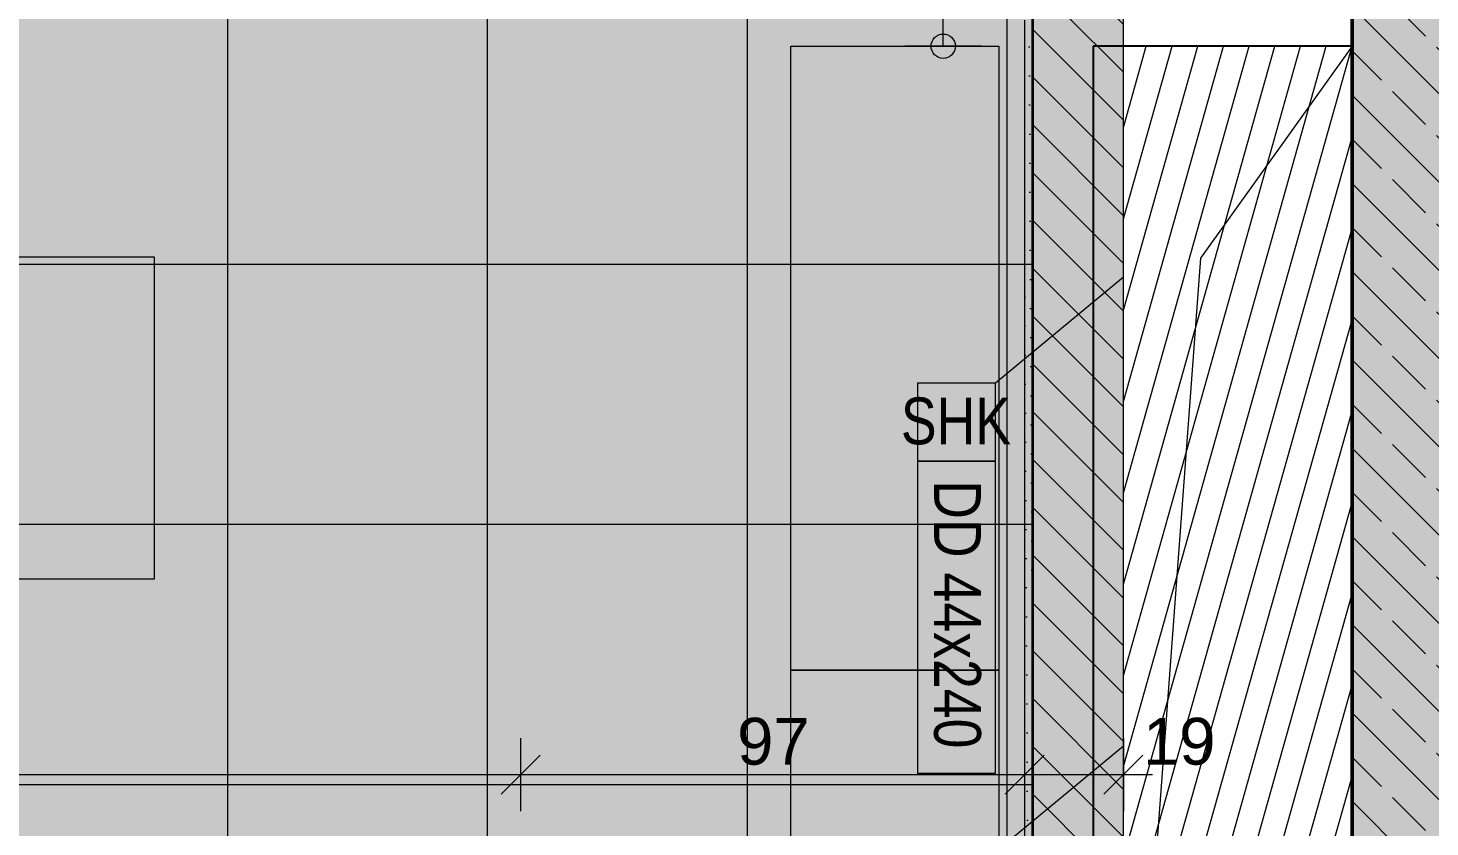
# Model space of a CAD drawing. Header units: metres. Extents: x -22.4 to 53.1, y 133.6 to 157.9.
# Drawn here: x 22.671 to 25.368, y 138.954 to 140.49 of the extents above; entities that cross this region are included whole.
import ezdxf

# ---------------------------------------------------------------- set-up
doc = ezdxf.new("R2010")
doc.units = ezdxf.units.M
doc.header["$MEASUREMENT"] = 0
doc.linetypes.add('Strichlinie', pattern=[0.004, 0.003, -0.001])
for name, color, linetype in [('10  Wand Massiv', 7, 'Continuous'), ('10  Wand Massiv_Schnittschraffur', 7, 'Continuous'), ('20  Dach Aufbauten', 7, 'Continuous'), ('40 Bemaßung 1_ 50 Bodenspiegel', 7, 'Continuous'), ('BAE-SUD-Bem', 7, 'Continuous'), ('BAE-SUD-DD', 7, 'Continuous'), ('BAE-SUD-DD-Kernbohrzone', 7, 'Continuous'), ('BAE-SUD-Text', 7, 'Continuous'), ('Neubau_20  Boden Aufbauten', 7, 'Continuous'), ('Neubau_20  Boden Aufbauten_Deckschraffur', 7, 'Continuous'), ('Neubau_20  Möbel', 7, 'Continuous')]:
    doc.layers.add(name, color=color, linetype=linetype)
doc.styles.add('ERSTELLTER_STIL_1', font='')
doc.styles.add('ERSTELLTER_STIL_2', font='')
doc.styles.get('ERSTELLTER_STIL_1').set_extended_font_data('Arial')
doc.styles.get('ERSTELLTER_STIL_2').set_extended_font_data('Arial Narrow')

msp = doc.modelspace()

# ---------------------------------------------------------------- hatches: boundary and pattern name
at = {"layer": '10  Wand Massiv_Schnittschraffur', "linetype": 'Continuous', "lineweight": 0, "true_color": 0xffffff}
for points in [[(25.2184, 143.5399), (25.2184, 138.0399), (25.4684, 138.0399), (25.4684, 143.5399)], [(24.6034, 140.5199), (24.6034, 138.0399), (24.7784, 138.0399), (24.7784, 140.5199)], [(24.5884, 140.5049), (24.5884, 138.0399), (24.6034, 138.0399), (24.6034, 140.5049)]]:
    msp.add_hatch(color=7, dxfattribs=at).paths.add_polyline_path(points)
at = {"layer": '10  Wand Massiv_Schnittschraffur', "linetype": 'Continuous', "lineweight": 13, "true_color": 0x000100}
h = msp.add_hatch(dxfattribs=at)
h.set_pattern_fill('Beton__Stahlbeton_0001', color=98, style=0, pattern_type=2)
h.set_pattern_definition([(135, (-110.10794, 75.26466), (0.08485281, 0.08485281), []), (135, (-110.15037, 75.22224), (0.08485281, 0.08485281), [0.09, -0.03])])
h.paths.add_polyline_path([(25.2184, 143.5399), (25.2184, 138.0399), (25.4684, 138.0399), (25.4684, 143.5399)])
h = msp.add_hatch(dxfattribs=at)
h.set_pattern_fill('MW_Kalksandstein_0001', color=98, style=0, pattern_type=2)
h.set_pattern_definition([(315, (-110.10794, 75.264664), (0.04596194, 0.04596194), [])])
h.paths.add_polyline_path([(24.6034, 140.5199), (24.6034, 138.0399), (24.7784, 138.0399), (24.7784, 140.5199)])
h = msp.add_hatch(dxfattribs=at)
h.set_pattern_fill('Gips_0001', color=98, style=0, pattern_type=2)
h.set_pattern_definition([(26.86749, (-110.107942, 75.264664), (-0.0112982155, 0.0223013526), [0, -0.025])])
h.paths.add_polyline_path([(24.5884, 140.5049), (24.5884, 138.0399), (24.6034, 138.0399), (24.6034, 140.5049)])
at = {"layer": 'BAE-SUD-DD-Kernbohrzone', "linetype": 'Continuous', "lineweight": 18, "ltscale": 1000}
h = msp.add_hatch(dxfattribs=at)
h.set_pattern_fill('ANSI31_0001', color=9, style=0, pattern_type=2)
h.set_pattern_definition([(74.26204, (36.5043, 138.53991), (-0.04583965, 0.01291772), [])])
h.paths.add_polyline_path([(25.2184, 140.4549), (24.7784, 140.4549), (24.7784, 138.0549), (25.2184, 138.0549)])
at = {"layer": 'Neubau_20  Boden Aufbauten_Deckschraffur', "linetype": 'Continuous', "lineweight": 0, "true_color": 0xffffff}
msp.add_hatch(color=7, dxfattribs=at).paths.add_polyline_path([(-1.6166, 143.8049), (-1.6166, 143.7049), (4.5184, 143.7049), (4.5184, 143.6799), (7.7559, 143.6799), (7.7559, 143.7049), (7.8809, 143.7049), (7.8809, 138.3249), (7.8434, 138.3249), (7.8434, 138.0149), (7.8809, 138.0149), (7.9772, 138.0149), (24.6034, 138.0149), (24.6034, 140.5199), (24.0034, 140.5199), (24.0034, 143.7899), (30.6509, 143.7899), (30.6509, 143.8049)])
at = {"layer": 'Neubau_20  Boden Aufbauten_Deckschraffur', "linetype": 'Continuous', "lineweight": 18}
h = msp.add_hatch(dxfattribs=at)
h.set_pattern_fill('Verband__Quadrat__50x50__4D', color=6, style=0, pattern_type=2)
h.set_pattern_definition([(360, (14.0547, 142.5352), (2e-07, 0.5), []), (90, (14.0547, 142.5352), (-0.5, 2e-07), [])])
h.paths.add_polyline_path([(-1.6166, 143.8049), (-1.6166, 143.7049), (4.5184, 143.7049), (4.5184, 143.6799), (7.7559, 143.6799), (7.7559, 143.7049), (7.8809, 143.7049), (7.8809, 138.3249), (7.8434, 138.3249), (7.8434, 138.0149), (7.8809, 138.0149), (7.9772, 138.0149), (24.6034, 138.0149), (24.6034, 140.5199), (24.0034, 140.5199), (24.0034, 143.7899), (30.6509, 143.7899), (30.6509, 143.8049)])

# ---------------------------------------------------------------- linework, layer by layer
at = {"layer": '10  Wand Massiv', "color": 7, "linetype": 'Continuous', "lineweight": 35, "ltscale": 1000}
msp.add_line((24.6034, 140.5199), (24.6034, 138.0399), dxfattribs=at)
at = {"layer": '10  Wand Massiv', "color": 7, "linetype": 'Continuous', "lineweight": 50, "ltscale": 1000, "flags": 128}
msp.add_lwpolyline([(25.2184, 143.5399), (25.2184, 138.0399)], dxfattribs=at)
at = {"layer": '10  Wand Massiv', "color": 7, "linetype": 'Continuous', "lineweight": 13, "ltscale": 1000, "flags": 128}
for points in [[(24.7784, 138.0399), (24.7784, 140.5199)], [(24.5884, 140.5049), (24.5884, 138.0399)]]:
    msp.add_lwpolyline(points, dxfattribs=at)
at = {"layer": '40 Bemaßung 1_ 50 Bodenspiegel', "color": 7, "linetype": 'Continuous', "lineweight": 13, "ltscale": 1000}
for p, q in [((23.6184, 139.1244), (23.6184, 138.9838)), ((24.5884, 139.1244), (24.5884, 138.9838)), ((24.7784, 139.1244), (24.7784, 138.9838)), ((23.5809, 139.0166), (23.6559, 139.0916)), ((24.5509, 139.0166), (24.6259, 139.0916)), ((24.7409, 139.0166), (24.8159, 139.0916)), ((23.6184, 139.0541), (21.3184, 139.0541)), ((24.5884, 139.0541), (23.6184, 139.0541)), ((24.7784, 139.0541), (24.5884, 139.0541)), ((24.8347, 139.0541), (24.7784, 139.0541))]:
    msp.add_line(p, q, dxfattribs=at)
at = {"layer": 'BAE-SUD-Bem', "color": 9, "linetype": 'Continuous', "lineweight": 18, "ltscale": 1000}
for p, q in [((24.4317, 140.4549), (24.4317, 140.6949)), ((24.5054, 140.4549), (24.358, 140.4549)), ((24.4317, 140.4544), (24.4317, 140.4539))]:
    msp.add_line(p, q, dxfattribs=at)
msp.add_circle((24.4317, 140.4549), 0.0234, dxfattribs=at)
at = {"layer": 'BAE-SUD-DD', "color": 9, "linetype": 'Strichlinie', "lineweight": 18, "ltscale": 1000, "flags": 128}
for points in [[(24.7784, 140.4549), (25.2184, 140.4549), (25.2184, 138.0549), (24.7784, 138.0549)], [(24.7784, 140.4549), (25.2184, 140.4549), (24.9267, 140.0472), (24.7784, 138.0549)]]:
    msp.add_lwpolyline(points, close=True, dxfattribs=at)
at = {"layer": 'BAE-SUD-DD-Kernbohrzone', "color": 7, "linetype": 'Continuous', "lineweight": 25, "ltscale": 1000}
for p, q in [((24.7201, 140.4547), (24.7201, 138.0547)), ((25.2201, 140.4547), (24.7201, 140.4547)), ((25.2201, 138.0547), (25.2201, 140.4547))]:
    msp.add_line(p, q, dxfattribs=at)
at = {"layer": 'BAE-SUD-Text', "color": 9, "linetype": 'Continuous', "lineweight": 18, "ltscale": 1000}
for p, q in [((24.7784, 140.0109), (24.5324, 139.8069)), ((24.7784, 139.1087), (24.5324, 138.9048))]:
    msp.add_line(p, q, dxfattribs=at)
at = {"layer": 'BAE-SUD-Text', "color": 9, "linetype": 'Continuous', "lineweight": 18, "ltscale": 1000, "flags": 128}
for points in [[(24.3824, 139.6569), (24.5324, 139.6569), (24.5324, 139.8069), (24.3824, 139.8069)], [(24.3824, 139.0569), (24.5324, 139.0569), (24.5324, 139.6569), (24.3824, 139.6569)]]:
    msp.add_lwpolyline(points, close=True, dxfattribs=at)
at = {"layer": 'DEFPOINTS', "color": 9, "linetype": 'Continuous', "lineweight": 18, "ltscale": 1000}
msp.add_line((25.2184, 140.4549), (25.2185, 140.4549), dxfattribs=at)
at = {"layer": 'Neubau_20  Boden Aufbauten', "color": 7, "linetype": 'Continuous', "lineweight": 13, "ltscale": 1000, "flags": 128}
msp.add_lwpolyline([(-1.6166, 143.8049), (-1.6166, 143.7049), (4.5184, 143.7049), (4.5184, 143.6799), (7.7559, 143.6799), (7.7559, 143.7049), (7.8809, 143.7049), (7.8809, 138.3249), (7.8434, 138.3249), (7.8434, 138.0149), (7.8809, 138.0149), (7.9772, 138.0149), (24.6034, 138.0149), (24.6034, 140.5199), (24.0034, 140.5199), (24.0034, 143.7899), (30.6509, 143.7899), (30.6509, 143.8049)], close=True, dxfattribs=at)
at = {"layer": 'Neubau_20  Möbel', "color": 9, "linetype": 'Continuous', "lineweight": 18, "ltscale": 1000}
for p, q in [((24.1384, 139.2549), (24.1384, 140.4549)), ((24.1384, 140.4549), (24.5384, 140.4549)), ((24.5384, 140.4549), (24.5384, 139.2549)), ((24.5384, 139.2549), (24.1384, 139.2549)), ((24.1384, 138.0549), (24.1384, 139.2549)), ((24.1384, 139.2549), (24.5384, 139.2549)), ((24.5384, 139.2549), (24.5384, 138.0549))]:
    msp.add_line(p, q, dxfattribs=at)
at = {"layer": 'Neubau_20  Möbel', "color": 9, "linetype": 'Continuous', "lineweight": 18, "ltscale": 1000, "flags": 128}
msp.add_lwpolyline([(22.3234, 139.4299), (22.3234, 140.0499), (22.9134, 140.0499), (22.9134, 139.4299)], close=True, dxfattribs=at)

# ---------------------------------------------------------------- texts
at = {"layer": '20  Dach Aufbauten', "color": 9, "linetype": 'Continuous', "lineweight": 18, "insert": (24.3503, 139.7337), "char_height": 0.09, "attachment_point": 4, "style": 'ERSTELLTER_STIL_2'}
msp.add_mtext('\\A1;{\\pql;\\fArial Narrow|b0|i0|c0|p38;SHK}', dxfattribs=at)
at = {"layer": '20  Dach Aufbauten', "color": 9, "linetype": 'Continuous', "lineweight": 18, "insert": (24.4586, 139.6203), "char_height": 0.09, "attachment_point": 4, "rotation": 270, "style": 'ERSTELLTER_STIL_2'}
msp.add_mtext('\\A1;{\\pql;\\fArial Narrow|b0|i0|c0|p38;DD 44x240}', dxfattribs=at)
at = {"layer": '40 Bemaßung 1_ 50 Bodenspiegel', "color": 7, "linetype": 'Continuous', "lineweight": 13, "char_height": 0.09, "width": 0.136595, "attachment_point": 7, "style": 'ERSTELLTER_STIL_1'}
for s, insert in [('\\A1;{\\pql;\\fArial|b0|i0|c0|p38;97}', (24.0351, 139.0721)), ('\\A1;{\\pql;\\fArial|b0|i0|c0|p38;19}', (24.8159, 139.0721))]:
    msp.add_mtext(s, dxfattribs=dict(at, insert=insert))

doc.saveas('drawing.dxf')
